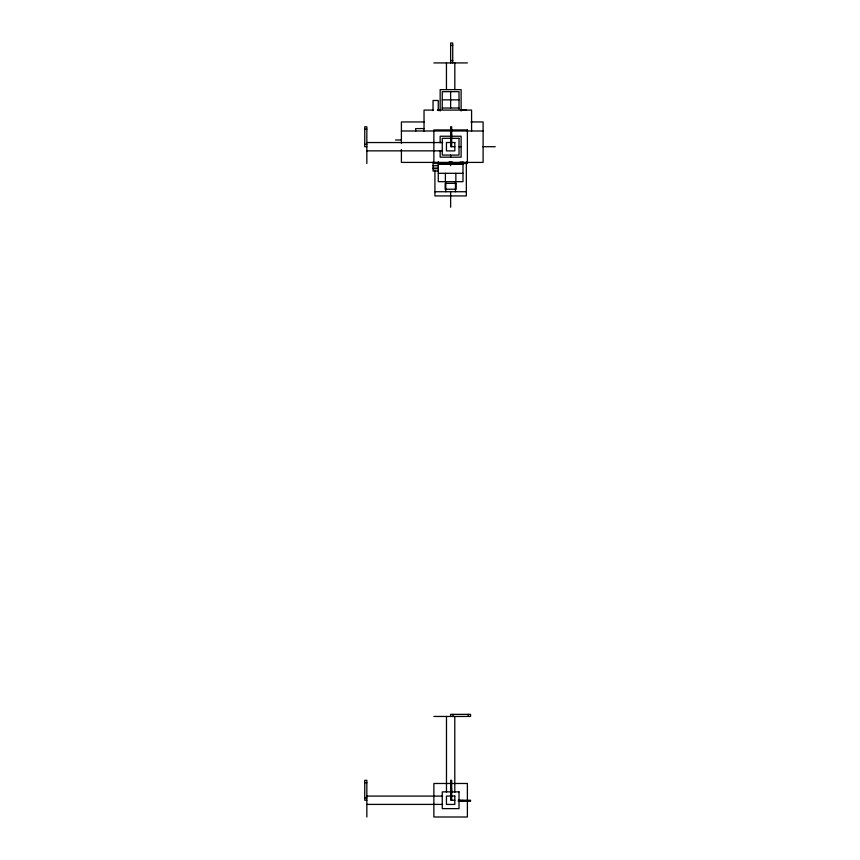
<?xml version="1.0" encoding="UTF-8"?>
<svg xmlns="http://www.w3.org/2000/svg" width="860" height="860" viewBox="0 0 860 860"><rect width="100%" height="100%" fill="white"/><g stroke="black" fill="none" stroke-linecap="round" stroke-linejoin="round"><path stroke-width="1.29" d="M460.025 162.131L461.788 162.131M450.629 45.397L452.725 45.397M450.629 60.566L452.725 60.566M433.87 62.92L467.388 62.92M442.255 99.857L459.014 99.857M442.255 108.037L459.014 108.037M437.536 110.048L440.159 110.048M461.111 110.048L466.346 110.048M433.042 110.091L424.034 110.091L424.034 131.408M438.277 110.091L471.581 110.091L471.581 131.193M424.173 121.948L401.405 121.948L401.405 143.287M471.043 121.948L483.105 121.948L483.105 162.411L401.405 162.411L401.405 149.522M424.034 128.581L415.649 128.581L415.649 131.408M364.748 129.183L366.844 129.183M401.405 130.989L483.105 130.989M450.629 134.612L451.683 134.612M450.629 136.6L451.683 136.74M450.629 138.729L451.683 138.729M395.514 139.997L401.405 139.997M366.844 142.545L442.653 142.545M364.748 144.351L366.844 144.351M366.844 146.705L364.748 146.705L364.748 126.785L366.844 126.785L366.844 163.464M454.822 146.705L450.629 146.705L450.629 126.785L451.683 126.785L451.683 146.705M459.014 146.705L461.111 146.705M482.89 146.705L495.252 146.705M366.844 150.855L442.653 150.855M438.277 164.303L462.992 164.303M433.042 165.722L438.277 165.722M433.042 168.087L438.277 168.087M433.042 168.678L438.277 168.678M438.277 171.054L433.042 171.054L433.042 162.121M438.277 173.311L462.992 173.311M434.923 191.737L466.346 191.737M433.87 716.455L470.549 716.455L470.549 714.359L450.629 714.359L450.629 716.455M364.748 782.718L366.844 782.718M450.629 788.147L451.683 788.147M450.629 790.146L451.683 790.146M450.629 790.275L451.683 790.275M450.629 792.275L451.683 792.275M366.844 796.091L442.653 796.091M364.748 797.886L366.844 797.886M366.844 800.241L364.748 800.241L364.748 780.321L366.844 780.321L366.844 817M454.822 800.241L450.629 800.241L450.629 780.321L451.683 780.321L451.683 800.241M458.208 800.241L470.549 800.241L470.549 801.294L458.208 801.294M366.844 804.401L442.653 804.401M468.152 714.359L468.152 716.455M466.346 161.669L466.346 195.929L434.923 195.929L434.923 170.484M462.992 161.68L462.992 181.686L438.277 181.686L438.277 161.68M462.723 800.241L462.723 801.294M461.111 111.015L461.111 89.633L440.159 89.633L440.159 111.015M460.734 800.241L460.594 801.294M459.014 109.048L459.014 91.676L442.255 91.676L442.255 109.048M455.864 173.311L455.864 181.686M455.445 181.686L455.445 191.737M454.822 62.92L454.822 89.515M454.789 716.455L454.789 792.264M452.983 714.359L452.983 716.455M452.725 62.92L452.725 43L450.629 43L450.629 62.92M451.994 161.68L451.994 164.303M450.629 91.676L450.629 108.037M450.629 155.079L450.629 157.176M450.629 161.701L450.629 165.657M450.629 191.737L450.629 207.238M449.275 161.68L449.275 164.303M446.447 62.92L446.447 89.515M446.48 716.455L446.48 792.264M445.813 181.686L445.813 191.737M445.394 173.311L445.394 181.686M440.159 142.781L440.159 136.235L461.111 136.235L461.111 157.176L440.159 157.176L440.159 150.629M438.277 110.607L438.277 100.469L433.042 100.469L433.042 110.607M459.702 162.798L462.153 162.862L459.702 162.798M459.735 163.335L462.175 163.411L459.735 163.335M467.388 129.946L433.87 129.946L433.87 163.464L467.388 163.464L467.388 129.946M459.014 138.32L442.255 138.32L442.255 155.079L459.014 155.079L459.014 138.32M454.822 142.513L446.447 142.513L446.447 150.898L454.822 150.898L454.822 142.513M456.123 183.363L445.147 183.363L445.147 189.221L456.123 189.221L456.123 183.363M467.388 783.481L433.87 783.481L433.87 817L467.388 817L467.388 783.481M459.014 791.866L442.255 791.866L442.255 808.626L459.014 808.626L459.014 791.866M454.822 796.048L446.447 796.048L446.447 804.433L454.822 804.433L454.822 796.048"/></g></svg>
